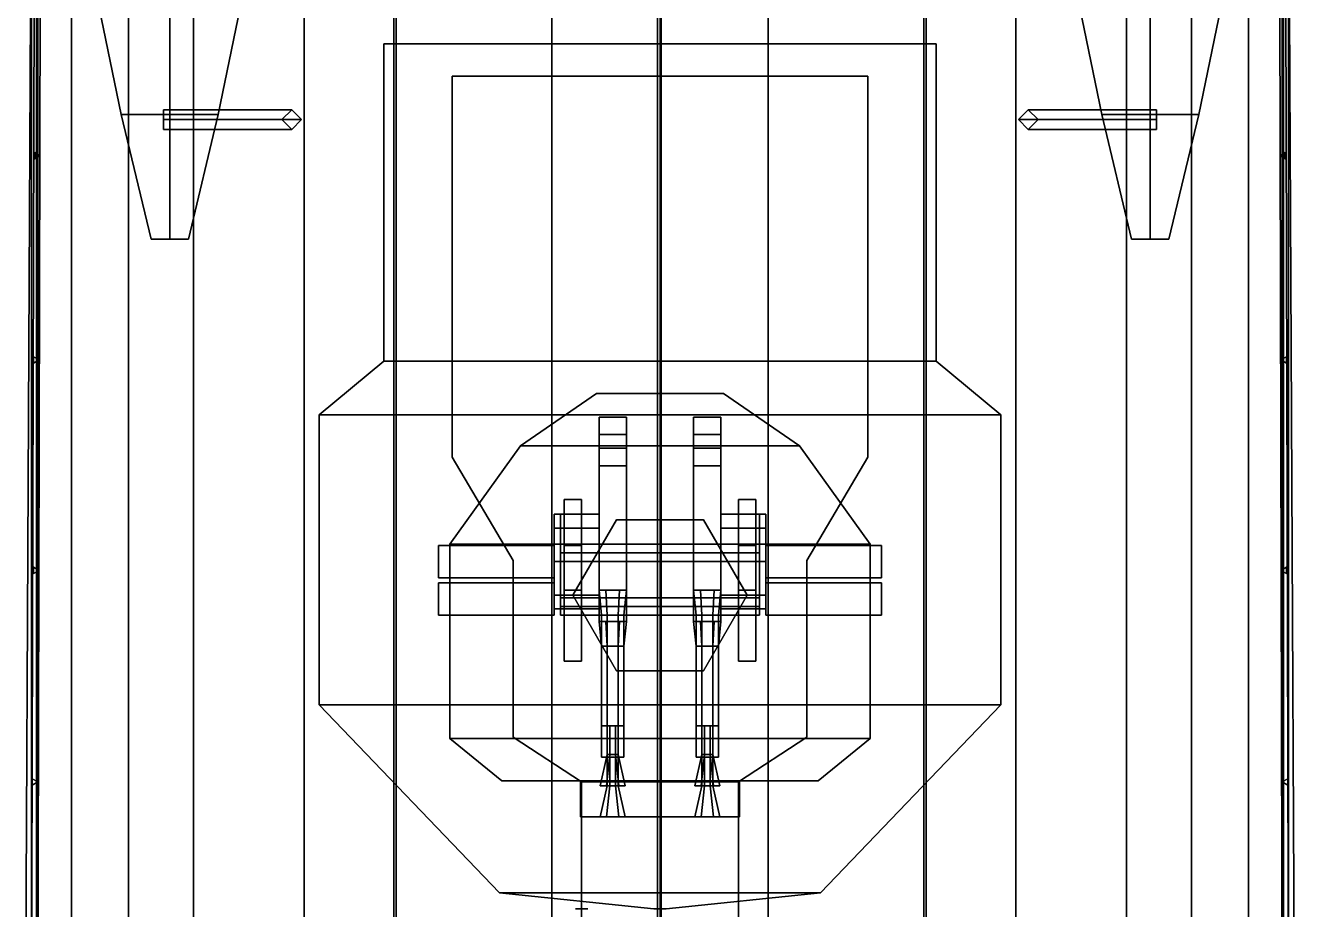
# Model space of a CAD drawing. Header units: millimetres. Extents: x -5 to 5, y -53 to 71.
# Drawn here: x -5.1 to 5.1, y -4.43 to 2.68 of the extents above; entities that cross this region are included whole.
import ezdxf

# ---------------------------------------------------------------- set-up
doc = ezdxf.new("R2010")
doc.units = ezdxf.units.MM
for name, color, linetype in [('boat', 3, 'Continuous'), ('gun', 1, 'Continuous'), ('r2', 6, 'Continuous'), ('railings', 6, 'Continuous'), ('sleeve', 5, 'Continuous'), ('turret', 2, 'Continuous')]:
    doc.layers.add(name, color=color, linetype=linetype)

msp = doc.modelspace()

# ---------------------------------------------------------------- linework, layer by layer
for points in [[(0.01, -12.79, 7.543), (-0.02, -12.79, 7.56), (-0.02, 9.19, 17.43), (0.01, 9.19, 17.41)], [(-0.02, -12.79, 7.56), (0.01, -12.79, 7.577), (0.01, 9.19, 17.45), (-0.02, 9.19, 17.43)], [(0.01, -12.79, 7.577), (0.01, -12.79, 7.543), (0.01, 9.19, 17.41), (0.01, 9.19, 17.45)], [(-0.02, -17.75, 10.64), (0.01, -17.75, 10.657), (0.01, 8.41, 24.03), (-0.02, 8.41, 24.01)], [(0.01, -17.75, 10.623), (-0.02, -17.75, 10.64), (-0.02, 8.41, 24.01), (0.01, 8.41, 23.99)], [(0.01, -17.75, 10.657), (0.01, -17.75, 10.623), (0.01, 8.41, 23.99), (0.01, 8.41, 24.03)], [(-5.05, 4.42, 1.33), (-5.05, 4.42, -0.8), (-5.1, -5.33, -0.59), (-5.05, -5.33, 1.33)], [(-5.05, 4.42, -0.8), (-5.01, 4.42, -1.13), (-5.01, -5.33, -1.25), (-5.1, -5.33, -0.59)], [(-5, 4.42, 2.83), (-5.05, 4.42, 1.33), (-5.05, -5.33, 1.33), (-5, -5.33, 2.83)], [(-5.01, 4.42, -1.13), (-4.73, 4.42, -1.77), (-4.73, -5.33, -1.85), (-5.01, -5.33, -1.25)], [(-2.14, 4.42, 2.95), (-5, 4.42, 2.83), (-5, -5.33, 2.83), (-2.14, -5.33, 2.95)], [(-4.73, 4.42, -1.77), (-4.27, 4.42, -2.2), (-4.27, -5.33, -2.24), (-4.73, -5.33, -1.85)], [(-4.27, 4.42, -2.2), (-3.75, 4.42, -2.44), (-3.75, -5.33, -2.48), (-4.27, -5.33, -2.24)], [(-3.75, 4.42, -2.44), (-2.86, 4.42, -2.7), (-2.86, -5.33, -2.74), (-3.75, -5.33, -2.48)], [(-2.86, 4.42, -2.7), (-2.12, 4.42, -2.82), (-2.12, -5.33, -2.85), (-2.86, -5.33, -2.74)], [(0, 4.42, 2.97), (-2.14, 4.42, 2.95), (-2.14, -5.33, 2.95), (0, -5.33, 2.97)], [(-2.12, 4.42, -2.82), (-0.87, 4.42, -2.9), (-0.87, -5.33, -2.95), (-2.12, -5.33, -2.85)], [(0, -5.33, -2.99), (-0.87, -5.33, -2.95), (-0.87, 4.42, -2.9), (0, 4.42, -2.91)], [(0, 4.42, -2.91), (0.87, 4.42, -2.9), (0.87, -5.33, -2.95), (0, -5.33, -2.99)], [(0, -5.33, 2.97), (2.14, -5.33, 2.95), (2.14, 4.42, 2.95), (0, 4.42, 2.97)], [(2.12, -5.33, -2.85), (0.87, -5.33, -2.95), (0.87, 4.42, -2.9), (2.12, 4.42, -2.82)], [(2.86, -5.33, -2.74), (2.12, -5.33, -2.85), (2.12, 4.42, -2.82), (2.86, 4.42, -2.7)], [(2.14, -5.33, 2.95), (5, -5.33, 2.83), (5, 4.42, 2.83), (2.14, 4.42, 2.95)], [(3.75, -5.33, -2.48), (2.86, -5.33, -2.74), (2.86, 4.42, -2.7), (3.75, 4.42, -2.44)], [(4.27, -5.33, -2.24), (3.75, -5.33, -2.48), (3.75, 4.42, -2.44), (4.27, 4.42, -2.2)], [(4.73, -5.33, -1.85), (4.27, -5.33, -2.24), (4.27, 4.42, -2.2), (4.73, 4.42, -1.77)], [(5.01, -5.33, -1.25), (4.73, -5.33, -1.85), (4.73, 4.42, -1.77), (5.01, 4.42, -1.13)], [(5, -5.33, 2.83), (5.05, -5.33, 1.33), (5.05, 4.42, 1.33), (5, 4.42, 2.83)], [(5.1, -5.33, -0.59), (5.01, -5.33, -1.25), (5.01, 4.42, -1.13), (5.05, 4.42, -0.8)], [(5.05, -5.33, 1.33), (5.1, -5.33, -0.59), (5.05, 4.42, -0.8), (5.05, 4.42, 1.33)], [(-2.22, -0.02, 5.29), (-2.22, 2.53, 5.29), (2.22, 2.53, 5.29), (2.22, -0.02, 5.29)], [(2.22, -0.02, 5.29), (2.22, 2.53, 5.29), (-2.22, 2.53, 5.29), (-2.22, -0.02, 5.29)], [(-2.22, 2.53, 5.29), (-2.22, -0.02, 5.29), (-2.22, -0.02, 6.31), (-2.22, 2.53, 6.31)], [(-2.22, 2.53, 6.31), (-2.22, -0.02, 6.31), (-2.22, -0.02, 5.29), (-2.22, 2.53, 5.29)], [(2.22, 2.53, 5.29), (-2.22, 2.53, 5.29), (-2.22, 2.53, 6.31), (2.22, 2.53, 6.31)], [(2.22, 2.53, 6.31), (-2.22, 2.53, 6.31), (-2.22, 2.53, 5.29), (2.22, 2.53, 5.29)], [(2.22, 2.53, 5.29), (2.22, -0.02, 5.29), (2.22, -0.02, 6.31), (2.22, 2.53, 6.31)], [(2.22, 2.53, 6.31), (2.22, -0.02, 6.31), (2.22, -0.02, 5.29), (2.22, 2.53, 5.29)], [(-1.67, 2.27, 5.29), (-1.67, 2.27, 2.94), (-1.67, -0.79, 2.94), (-1.67, -0.79, 5.29)], [(1.67, 2.27, 5.29), (1.67, 2.27, 2.94), (-1.67, 2.27, 2.94), (-1.67, 2.27, 5.29)], [(1.67, -0.79, 2.94), (1.67, 2.27, 2.94), (1.67, 2.27, 5.29), (1.67, -0.79, 5.29)], [(-3.99, 1.92, 6.24), (-3.99, 1.84, 6.32), (-3.99, 1.92, 6.4), (-3.99, 2, 6.32)], [(-3.99, 2, 6.32), (-3.99, 1.92, 6.4), (-2.88, 1.92, 6.4), (-2.96, 2, 6.32)], [(-3.99, 1.92, 6.24), (-3.99, 2, 6.32), (-2.96, 2, 6.32), (-3.04, 1.92, 6.24)], [(-2.96, 2, 2.83), (-3.04, 1.92, 2.83), (-3.04, 1.92, 6.24), (-2.96, 2, 6.32)], [(-2.88, 1.92, 2.83), (-2.96, 2, 2.83), (-2.96, 2, 6.32), (-2.88, 1.92, 6.4)], [(2.96, 2, 2.83), (2.88, 1.92, 2.83), (2.88, 1.92, 6.4), (2.96, 2, 6.32)], [(3.99, 1.92, 6.4), (3.99, 2, 6.32), (2.96, 2, 6.32), (2.88, 1.92, 6.4)], [(3.04, 1.92, 2.83), (2.96, 2, 2.83), (2.96, 2, 6.32), (3.04, 1.92, 6.24)], [(3.99, 2, 6.32), (3.99, 1.92, 6.24), (3.04, 1.92, 6.24), (2.96, 2, 6.32)], [(3.99, 1.92, 6.24), (3.99, 2, 6.32), (3.99, 1.92, 6.4), (3.99, 1.84, 6.32)], [(-3.99, 1.92, 6.4), (-3.99, 1.84, 6.32), (-2.96, 1.84, 6.32), (-2.88, 1.92, 6.4)], [(-3.99, 1.84, 6.32), (-3.99, 1.92, 6.24), (-3.04, 1.92, 6.24), (-2.96, 1.84, 6.32)], [(-3.04, 1.92, 2.83), (-2.96, 1.84, 2.83), (-2.96, 1.84, 6.32), (-3.04, 1.92, 6.24)], [(-2.96, 1.84, 2.83), (-2.88, 1.92, 2.83), (-2.88, 1.92, 6.4), (-2.96, 1.84, 6.32)], [(2.88, 1.92, 2.83), (2.96, 1.84, 2.83), (2.96, 1.84, 6.32), (2.88, 1.92, 6.4)], [(3.99, 1.84, 6.32), (3.99, 1.92, 6.4), (2.88, 1.92, 6.4), (2.96, 1.84, 6.32)], [(2.96, 1.84, 2.83), (3.04, 1.92, 2.83), (3.04, 1.92, 6.24), (2.96, 1.84, 6.32)], [(3.99, 1.92, 6.24), (3.99, 1.84, 6.32), (2.96, 1.84, 6.32), (3.04, 1.92, 6.24)], [(-2.74, -0.45, 5.29), (-2.22, -0.02, 5.29), (2.22, -0.02, 5.29), (2.74, -0.45, 5.29)], [(2.74, -0.45, 5.29), (2.22, -0.02, 5.29), (-2.22, -0.02, 5.29), (-2.74, -0.45, 5.29)], [(-2.22, -0.02, 6.31), (-2.74, -0.45, 6.31), (-2.74, -0.45, 5.29), (-2.22, -0.02, 5.29)], [(-2.22, -0.02, 5.29), (-2.74, -0.45, 5.29), (-2.74, -0.45, 6.31), (-2.22, -0.02, 6.31)], [(2.22, -0.02, 5.29), (2.74, -0.45, 5.29), (2.74, -0.45, 6.31), (2.22, -0.02, 6.31)], [(2.22, -0.02, 6.31), (2.74, -0.45, 6.31), (2.74, -0.45, 5.29), (2.22, -0.02, 5.29)], [(2.74, -2.78, 5.29), (2.74, -0.45, 5.29), (-2.74, -0.45, 5.29), (-2.74, -2.78, 5.29)], [(-2.74, -2.78, 5.29), (-2.74, -0.45, 5.29), (2.74, -0.45, 5.29), (2.74, -2.78, 5.29)], [(-2.74, -2.78, 6.31), (-2.74, -0.45, 6.31), (-2.74, -0.45, 5.29), (-2.74, -2.78, 5.29)], [(-2.74, -2.78, 5.29), (-2.74, -0.45, 5.29), (-2.74, -0.45, 6.31), (-2.74, -2.78, 6.31)], [(2.74, -2.78, 6.31), (2.74, -0.45, 6.31), (2.74, -0.45, 5.29), (2.74, -2.78, 5.29)], [(2.74, -2.78, 5.29), (2.74, -0.45, 5.29), (2.74, -0.45, 6.31), (2.74, -2.78, 6.31)], [(-1.67, -0.79, 5.29), (-1.67, -0.79, 2.94), (-1.18, -1.62, 2.94), (-1.18, -1.62, 5.29)], [(1.18, -1.62, 2.94), (1.67, -0.79, 2.94), (1.67, -0.79, 5.29), (1.18, -1.62, 5.29)], [(-1.18, -1.62, 5.29), (-1.18, -1.62, 2.94), (-1.18, -3.04, 2.94), (-1.18, -3.04, 5.29)], [(1.18, -3.04, 2.94), (1.18, -1.62, 2.94), (1.18, -1.62, 5.29), (1.18, -3.04, 5.29)], [(1.29, -4.29, 5.29), (2.74, -2.78, 5.29), (-2.74, -2.78, 5.29), (-1.29, -4.29, 5.29)], [(-1.29, -4.29, 5.29), (-2.74, -2.78, 5.29), (2.74, -2.78, 5.29), (1.29, -4.29, 5.29)], [(-1.29, -4.29, 5.29), (-2.74, -2.78, 5.29), (-2.74, -2.78, 6.31), (-1.29, -4.29, 6.31)], [(-1.29, -4.29, 6.31), (-2.74, -2.78, 6.31), (-2.74, -2.78, 5.29), (-1.29, -4.29, 5.29)], [(1.29, -4.29, 6.31), (2.74, -2.78, 6.31), (2.74, -2.78, 5.29), (1.29, -4.29, 5.29)], [(1.29, -4.29, 5.29), (2.74, -2.78, 5.29), (2.74, -2.78, 6.31), (1.29, -4.29, 6.31)], [(-1.18, -3.04, 5.29), (-1.18, -3.04, 2.94), (-0.63, -3.4, 2.94), (-0.63, -3.4, 5.29)], [(0.63, -3.4, 2.94), (1.18, -3.04, 2.94), (1.18, -3.04, 5.29), (0.63, -3.4, 5.29)], [(-0.63, -3.4, 5.29), (-0.63, -3.4, 2.94), (0.63, -3.4, 2.94), (0.63, -3.4, 5.29)], [(-0.63, -4.26, 5.29), (-0.63, -3.4, 5.29), (-0.63, -3.4, 2.97), (-0.63, -4.26, 2.97)], [(-0.63, -4.26, 2.97), (-0.63, -3.4, 2.97), (-0.63, -3.4, 5.29), (-0.63, -4.26, 5.29)], [(0.63, -4.26, 2.97), (0.63, -3.4, 2.97), (0.63, -3.4, 5.29), (0.63, -4.26, 5.29)], [(0.63, -4.26, 5.29), (0.63, -3.4, 5.29), (0.63, -3.4, 2.97), (0.63, -4.26, 2.97)], [(-0.63, -5.12, 5.29), (-0.63, -4.26, 5.29), (-0.63, -4.26, 4.55), (-0.63, -4.52, 4.97)], [(-0.63, -4.52, 4.97), (-0.63, -4.26, 4.55), (-0.63, -4.26, 5.29), (-0.63, -5.12, 5.29)], [(0.63, -5.12, 5.29), (0.63, -4.26, 5.29), (0.63, -4.26, 4.55), (0.63, -4.52, 4.97)], [(0.63, -4.52, 4.97), (0.63, -4.26, 4.55), (0.63, -4.26, 5.29), (0.63, -5.12, 5.29)], [(-0.05, -4.42, 5.29), (-1.29, -4.29, 5.29), (1.29, -4.29, 5.29), (0.05, -4.42, 5.29)], [(0.05, -4.42, 5.29), (1.29, -4.29, 5.29), (-1.29, -4.29, 5.29), (-0.05, -4.42, 5.29)], [(-0.05, -4.42, 6.31), (-1.29, -4.29, 6.31), (-1.29, -4.29, 5.29), (-0.05, -4.42, 5.29)], [(-0.05, -4.42, 5.29), (-1.29, -4.29, 5.29), (-1.29, -4.29, 6.31), (-0.05, -4.42, 6.31)], [(0.05, -4.42, 5.29), (1.29, -4.29, 5.29), (1.29, -4.29, 6.31), (0.05, -4.42, 6.31)], [(0.05, -4.42, 6.31), (1.29, -4.29, 6.31), (1.29, -4.29, 5.29), (0.05, -4.42, 5.29)], [(-0.58, -4.42, 5.29), (-0.68, -4.42, 5.29), (-0.68, -4.42, 6.31), (-0.58, -4.42, 6.31)], [(-0.58, -4.42, 6.31), (-0.68, -4.42, 6.31), (-0.68, -4.42, 5.29), (-0.58, -4.42, 5.29)], [(-0.63, -5.64, 5.29), (-0.63, -4.42, 5.29), (-0.63, -4.42, 5.46), (-0.63, -5.64, 5.46)], [(-0.63, -5.64, 5.46), (-0.63, -4.42, 5.46), (-0.63, -4.42, 5.29), (-0.63, -5.64, 5.29)], [(0.05, -4.42, 5.29), (-0.05, -4.42, 5.29), (-0.05, -4.42, 6.31), (0.05, -4.42, 6.31)], [(0.05, -4.42, 6.31), (-0.05, -4.42, 6.31), (-0.05, -4.42, 5.29), (0.05, -4.42, 5.29)], [(0.63, -5.64, 5.46), (0.63, -4.42, 5.46), (0.63, -4.42, 5.29), (0.63, -5.64, 5.29)], [(0.63, -5.64, 5.29), (0.63, -4.42, 5.29), (0.63, -4.42, 5.46), (0.63, -5.64, 5.46)]]:
    msp.add_3dface(points)
at = {"layer": 'boat'}
for points in [[(-3.94, 1.96, 4.59), (-3.94, 3.08, 4.31), (-4.56, 3.08, 5.21), (-4.33, 1.96, 5.28)], [(-4.33, 1.96, 5.28), (-4.56, 3.08, 5.21), (-3.94, 3.08, 4.31), (-3.94, 1.96, 4.59)], [(-3.55, 1.96, 5.28), (-3.32, 3.08, 5.21), (-3.94, 3.08, 4.31), (-3.94, 1.96, 4.59)], [(-3.94, 1.96, 4.59), (-3.94, 3.08, 4.31), (-3.32, 3.08, 5.21), (-3.55, 1.96, 5.28)], [(3.55, 1.96, 5.28), (3.32, 3.08, 5.21), (3.94, 3.08, 4.31), (3.94, 1.96, 4.59)], [(3.94, 1.96, 4.59), (3.94, 3.08, 4.31), (3.32, 3.08, 5.21), (3.55, 1.96, 5.28)], [(3.94, 1.96, 4.59), (3.94, 3.08, 4.31), (4.56, 3.08, 5.21), (4.33, 1.96, 5.28)], [(4.33, 1.96, 5.28), (4.56, 3.08, 5.21), (3.94, 3.08, 4.31), (3.94, 1.96, 4.59)], [(-3.94, 0.96, 4.94), (-3.94, 1.96, 4.59), (-4.33, 1.96, 5.28), (-4.09, 0.96, 5.3)], [(-4.09, 0.96, 5.3), (-4.33, 1.96, 5.28), (-3.94, 1.96, 4.59), (-3.94, 0.96, 4.94)], [(-3.79, 0.96, 5.3), (-3.55, 1.96, 5.28), (-3.94, 1.96, 4.59), (-3.94, 0.96, 4.94)], [(-3.94, 0.96, 4.94), (-3.94, 1.96, 4.59), (-3.55, 1.96, 5.28), (-3.79, 0.96, 5.3)], [(3.79, 0.96, 5.3), (3.55, 1.96, 5.28), (3.94, 1.96, 4.59), (3.94, 0.96, 4.94)], [(3.94, 0.96, 4.94), (3.94, 1.96, 4.59), (3.55, 1.96, 5.28), (3.79, 0.96, 5.3)], [(3.94, 0.96, 4.94), (3.94, 1.96, 4.59), (4.33, 1.96, 5.28), (4.09, 0.96, 5.3)], [(4.09, 0.96, 5.3), (4.33, 1.96, 5.28), (3.94, 1.96, 4.59), (3.94, 0.96, 4.94)], [(-3.79, 0.96, 5.3), (-4.09, 0.96, 5.3), (-3.94, 0.96, 4.94)], [(-3.94, 0.96, 4.94), (-3.94, 0.96, 4.94), (-4.09, 0.96, 5.3), (-3.79, 0.96, 5.3)], [(3.94, 0.96, 4.94), (3.94, 0.96, 4.94), (3.79, 0.96, 5.3), (4.09, 0.96, 5.3)], [(4.09, 0.96, 5.3), (3.79, 0.96, 5.3), (3.94, 0.96, 4.94)]]:
    msp.add_3dface(points, dxfattribs=at)
at = {"layer": 'gun'}
for points in [[(-0.403, -3.18, 7.021), (-0.425, -3.18, 7.06), (-0.425, -2.95, 7.06), (-0.403, -2.95, 7.021)], [(-0.425, -3.18, 7.06), (-0.403, -3.18, 7.099), (-0.403, -2.95, 7.099), (-0.425, -2.95, 7.06)], [(-0.358, -3.18, 7.021), (-0.403, -3.18, 7.021), (-0.403, -2.95, 7.021), (-0.358, -2.95, 7.021)], [(-0.403, -3.18, 7.099), (-0.358, -3.18, 7.099), (-0.358, -2.95, 7.099), (-0.403, -2.95, 7.099)], [(-0.335, -3.18, 7.06), (-0.358, -3.18, 7.021), (-0.358, -2.95, 7.021), (-0.335, -2.95, 7.06)], [(-0.358, -3.18, 7.099), (-0.335, -3.18, 7.06), (-0.335, -2.95, 7.06), (-0.358, -2.95, 7.099)], [(0.357, -3.18, 7.021), (0.335, -3.18, 7.06), (0.335, -2.95, 7.06), (0.357, -2.95, 7.021)], [(0.335, -3.18, 7.06), (0.357, -3.18, 7.099), (0.357, -2.95, 7.099), (0.335, -2.95, 7.06)], [(0.402, -3.18, 7.021), (0.357, -3.18, 7.021), (0.357, -2.95, 7.021), (0.402, -2.95, 7.021)], [(0.357, -3.18, 7.099), (0.402, -3.18, 7.099), (0.402, -2.95, 7.099), (0.357, -2.95, 7.099)], [(0.425, -3.18, 7.06), (0.402, -3.18, 7.021), (0.402, -2.95, 7.021), (0.425, -2.95, 7.06)], [(0.402, -3.18, 7.099), (0.425, -3.18, 7.06), (0.425, -2.95, 7.06), (0.402, -2.95, 7.099)], [(-0.403, -3.18, 7.099), (-0.425, -3.18, 7.06), (-0.48, -3.43, 7.06), (-0.43, -3.43, 7.147)], [(-0.425, -3.18, 7.06), (-0.403, -3.18, 7.021), (-0.43, -3.43, 6.973), (-0.48, -3.43, 7.06)], [(-0.358, -3.18, 7.099), (-0.403, -3.18, 7.099), (-0.43, -3.43, 7.147), (-0.33, -3.43, 7.147)], [(-0.403, -3.18, 7.021), (-0.358, -3.18, 7.021), (-0.33, -3.43, 6.973), (-0.43, -3.43, 6.973)], [(-0.403, -3.43, 6.611), (-0.425, -3.43, 6.65), (-0.425, -3.2, 6.65), (-0.403, -3.2, 6.611)], [(-0.425, -3.43, 6.65), (-0.403, -3.43, 6.689), (-0.403, -3.2, 6.689), (-0.425, -3.2, 6.65)], [(-0.358, -3.43, 6.611), (-0.403, -3.43, 6.611), (-0.403, -3.2, 6.611), (-0.358, -3.2, 6.611)], [(-0.403, -3.43, 6.689), (-0.358, -3.43, 6.689), (-0.358, -3.2, 6.689), (-0.403, -3.2, 6.689)], [(-0.335, -3.18, 7.06), (-0.358, -3.18, 7.099), (-0.33, -3.43, 7.147), (-0.28, -3.43, 7.06)], [(-0.358, -3.18, 7.021), (-0.335, -3.18, 7.06), (-0.28, -3.43, 7.06), (-0.33, -3.43, 6.973)], [(-0.335, -3.43, 6.65), (-0.358, -3.43, 6.611), (-0.358, -3.2, 6.611), (-0.335, -3.2, 6.65)], [(-0.358, -3.43, 6.689), (-0.335, -3.43, 6.65), (-0.335, -3.2, 6.65), (-0.358, -3.2, 6.689)], [(0.357, -3.18, 7.099), (0.335, -3.18, 7.06), (0.28, -3.43, 7.06), (0.33, -3.43, 7.147)], [(0.335, -3.18, 7.06), (0.357, -3.18, 7.021), (0.33, -3.43, 6.973), (0.28, -3.43, 7.06)], [(0.402, -3.18, 7.099), (0.357, -3.18, 7.099), (0.33, -3.43, 7.147), (0.43, -3.43, 7.147)], [(0.357, -3.18, 7.021), (0.402, -3.18, 7.021), (0.43, -3.43, 6.973), (0.33, -3.43, 6.973)], [(0.335, -3.43, 6.65), (0.357, -3.43, 6.689), (0.357, -3.2, 6.689), (0.335, -3.2, 6.65)], [(0.357, -3.43, 6.611), (0.335, -3.43, 6.65), (0.335, -3.2, 6.65), (0.357, -3.2, 6.611)], [(0.357, -3.43, 6.689), (0.402, -3.43, 6.689), (0.402, -3.2, 6.689), (0.357, -3.2, 6.689)], [(0.402, -3.43, 6.611), (0.357, -3.43, 6.611), (0.357, -3.2, 6.611), (0.402, -3.2, 6.611)], [(0.425, -3.18, 7.06), (0.402, -3.18, 7.099), (0.43, -3.43, 7.147), (0.48, -3.43, 7.06)], [(0.402, -3.18, 7.021), (0.425, -3.18, 7.06), (0.48, -3.43, 7.06), (0.43, -3.43, 6.973)], [(0.402, -3.43, 6.689), (0.425, -3.43, 6.65), (0.425, -3.2, 6.65), (0.402, -3.2, 6.689)], [(0.425, -3.43, 6.65), (0.402, -3.43, 6.611), (0.402, -3.2, 6.611), (0.425, -3.2, 6.65)], [(-0.403, -3.43, 6.689), (-0.425, -3.43, 6.65), (-0.48, -3.68, 6.65), (-0.43, -3.68, 6.737)], [(-0.425, -3.43, 6.65), (-0.403, -3.43, 6.611), (-0.43, -3.68, 6.563), (-0.48, -3.68, 6.65)], [(-0.28, -3.43, 7.06), (-0.48, -3.43, 7.06), (-0.43, -3.43, 6.973), (-0.33, -3.43, 6.973)], [(-0.33, -3.43, 7.147), (-0.43, -3.43, 7.147), (-0.48, -3.43, 7.06), (-0.28, -3.43, 7.06)], [(-0.358, -3.43, 6.689), (-0.403, -3.43, 6.689), (-0.43, -3.68, 6.737), (-0.33, -3.68, 6.737)], [(-0.403, -3.43, 6.611), (-0.358, -3.43, 6.611), (-0.33, -3.68, 6.563), (-0.43, -3.68, 6.563)], [(-0.335, -3.43, 6.65), (-0.358, -3.43, 6.689), (-0.33, -3.68, 6.737), (-0.28, -3.68, 6.65)], [(-0.358, -3.43, 6.611), (-0.335, -3.43, 6.65), (-0.28, -3.68, 6.65), (-0.33, -3.68, 6.563)], [(0.335, -3.43, 6.65), (0.357, -3.43, 6.611), (0.33, -3.68, 6.563), (0.28, -3.68, 6.65)], [(0.357, -3.43, 6.689), (0.335, -3.43, 6.65), (0.28, -3.68, 6.65), (0.33, -3.68, 6.737)], [(0.48, -3.43, 7.06), (0.28, -3.43, 7.06), (0.33, -3.43, 6.973), (0.43, -3.43, 6.973)], [(0.43, -3.43, 7.147), (0.33, -3.43, 7.147), (0.28, -3.43, 7.06), (0.48, -3.43, 7.06)], [(0.357, -3.43, 6.611), (0.402, -3.43, 6.611), (0.43, -3.68, 6.563), (0.33, -3.68, 6.563)], [(0.402, -3.43, 6.689), (0.357, -3.43, 6.689), (0.33, -3.68, 6.737), (0.43, -3.68, 6.737)], [(0.402, -3.43, 6.611), (0.425, -3.43, 6.65), (0.48, -3.68, 6.65), (0.43, -3.68, 6.563)], [(0.425, -3.43, 6.65), (0.402, -3.43, 6.689), (0.43, -3.68, 6.737), (0.48, -3.68, 6.65)], [(-0.28, -3.68, 6.65), (-0.48, -3.68, 6.65), (-0.43, -3.68, 6.563), (-0.33, -3.68, 6.563)], [(-0.33, -3.68, 6.737), (-0.43, -3.68, 6.737), (-0.48, -3.68, 6.65), (-0.28, -3.68, 6.65)], [(0.43, -3.68, 6.737), (0.33, -3.68, 6.737), (0.28, -3.68, 6.65), (0.48, -3.68, 6.65)], [(0.48, -3.68, 6.65), (0.28, -3.68, 6.65), (0.33, -3.68, 6.563), (0.43, -3.68, 6.563)]]:
    msp.add_3dface(points, dxfattribs=at)
at = {"layer": 'r2'}
for points in [[(-5.05, -5.25, 3.75), (-5.03, 2.85, 3.75), (-4.98, 2.85, 3.75), (-5, -5.25, 3.75)], [(-5, -5.25, 3.75), (-4.98, 2.85, 3.75), (-5.03, 2.85, 3.75), (-5.05, -5.25, 3.75)], [(-5.025, 1.656, 2.83), (-4.98, 1.63, 2.83), (-4.98, 1.63, 3.75), (-5.025, 1.656, 3.75)], [(-5.025, 1.604, 2.83), (-5.025, 1.656, 2.83), (-5.025, 1.656, 3.75), (-5.025, 1.604, 3.75)], [(-4.98, 1.63, 2.83), (-5.025, 1.604, 2.83), (-5.025, 1.604, 3.75), (-4.98, 1.63, 3.75)], [(-5.035, 0.016, 2.83), (-4.99, -0.01, 2.83), (-4.99, -0.01, 3.75), (-5.035, 0.016, 3.75)], [(-5.035, -0.036, 2.83), (-5.035, 0.016, 2.83), (-5.035, 0.016, 3.75), (-5.035, -0.036, 3.75)], [(-4.99, -0.01, 2.83), (-5.035, -0.036, 2.83), (-5.035, -0.036, 3.75), (-4.99, -0.01, 3.75)], [(-5.035, -1.726, 2.83), (-5.035, -1.674, 2.83), (-5.035, -1.674, 3.75), (-5.035, -1.726, 3.75)], [(-5.035, -1.674, 2.83), (-4.99, -1.7, 2.83), (-4.99, -1.7, 3.75), (-5.035, -1.674, 3.75)], [(-4.99, -1.7, 2.83), (-5.035, -1.726, 2.83), (-5.035, -1.726, 3.75), (-4.99, -1.7, 3.75)], [(-5.045, -3.426, 2.83), (-5.045, -3.374, 2.83), (-5.045, -3.374, 3.75), (-5.045, -3.426, 3.75)], [(-5.045, -3.374, 2.83), (-5, -3.4, 2.83), (-5, -3.4, 3.75), (-5.045, -3.374, 3.75)], [(-5, -3.4, 2.83), (-5.045, -3.426, 2.83), (-5.045, -3.426, 3.75), (-5, -3.4, 3.75)]]:
    msp.add_3dface(points, dxfattribs=at)
at = {"layer": 'railings'}
for points in [[(5, -5.25, 3.75), (4.98, 2.85, 3.75), (5.03, 2.85, 3.75), (5.05, -5.25, 3.75)], [(5.05, -5.25, 3.75), (5.03, 2.85, 3.75), (4.98, 2.85, 3.75), (5, -5.25, 3.75)], [(5.025, 1.656, 2.83), (4.98, 1.63, 2.83), (4.98, 1.63, 3.75), (5.025, 1.656, 3.75)], [(5.025, 1.604, 2.83), (5.025, 1.656, 2.83), (5.025, 1.656, 3.75), (5.025, 1.604, 3.75)], [(4.98, 1.63, 2.83), (5.025, 1.604, 2.83), (5.025, 1.604, 3.75), (4.98, 1.63, 3.75)], [(5.035, 0.016, 2.83), (4.99, -0.01, 2.83), (4.99, -0.01, 3.75), (5.035, 0.016, 3.75)], [(5.035, -0.036, 2.83), (5.035, 0.016, 2.83), (5.035, 0.016, 3.75), (5.035, -0.036, 3.75)], [(4.99, -0.01, 2.83), (5.035, -0.036, 2.83), (5.035, -0.036, 3.75), (4.99, -0.01, 3.75)], [(5.035, -1.674, 2.83), (4.99, -1.7, 2.83), (4.99, -1.7, 3.75), (5.035, -1.674, 3.75)], [(4.99, -1.7, 2.83), (5.035, -1.726, 2.83), (5.035, -1.726, 3.75), (4.99, -1.7, 3.75)], [(5.035, -1.726, 2.83), (5.035, -1.674, 2.83), (5.035, -1.674, 3.75), (5.035, -1.726, 3.75)], [(5.045, -3.374, 2.83), (5, -3.4, 2.83), (5, -3.4, 3.75), (5.045, -3.374, 3.75)], [(5, -3.4, 2.83), (5.045, -3.426, 2.83), (5.045, -3.426, 3.75), (5, -3.4, 3.75)], [(5.045, -3.426, 2.83), (5.045, -3.374, 2.83), (5.045, -3.374, 3.75), (5.045, -3.426, 3.75)]]:
    msp.add_3dface(points, dxfattribs=at)
at = {"layer": 'sleeve'}
for points in [[(-0.27, -0.47, 7.17), (-0.27, -0.47, 6.92), (-0.49, -0.47, 6.92), (-0.49, -0.47, 7.17)], [(-0.49, -0.47, 6.92), (-0.49, -0.61, 6.9), (-0.49, -0.61, 7.27), (-0.49, -0.47, 7.17)], [(-0.49, -0.47, 7.17), (-0.49, -0.61, 7.27), (-0.27, -0.61, 7.27), (-0.27, -0.47, 7.17)], [(-0.27, -0.47, 6.92), (-0.27, -0.61, 6.9), (-0.49, -0.61, 6.9), (-0.49, -0.47, 6.92)], [(-0.27, -0.61, 7.27), (-0.27, -0.61, 6.9), (-0.27, -0.47, 6.92), (-0.27, -0.47, 7.17)], [(0.27, -0.47, 7.17), (0.27, -0.61, 7.27), (0.49, -0.61, 7.27), (0.49, -0.47, 7.17)], [(0.49, -0.47, 6.92), (0.49, -0.61, 6.9), (0.27, -0.61, 6.9), (0.27, -0.47, 6.92)], [(0.27, -0.47, 6.92), (0.27, -0.61, 6.9), (0.27, -0.61, 7.27), (0.27, -0.47, 7.17)], [(0.49, -0.47, 7.17), (0.49, -0.47, 6.92), (0.27, -0.47, 6.92), (0.27, -0.47, 7.17)], [(0.49, -0.61, 7.27), (0.49, -0.61, 6.9), (0.49, -0.47, 6.92), (0.49, -0.47, 7.17)], [(-0.27, -0.61, 6.9), (-0.27, -1.86, 6.9), (-0.49, -1.86, 6.9), (-0.49, -0.61, 6.9)], [(-0.49, -0.61, 7.3), (-0.49, -1.86, 7.3), (-0.27, -1.86, 7.3), (-0.27, -0.61, 7.3)], [(-0.49, -0.61, 6.9), (-0.49, -1.86, 6.9), (-0.49, -1.86, 7.3), (-0.49, -0.61, 7.3)], [(-0.27, -0.61, 7.3), (-0.27, -0.61, 7.27), (-0.49, -0.61, 7.27), (-0.49, -0.61, 7.3)], [(-0.27, -1.86, 7.3), (-0.27, -1.86, 6.9), (-0.27, -0.61, 6.9), (-0.27, -0.61, 7.3)], [(0.49, -0.61, 6.9), (0.49, -1.86, 6.9), (0.27, -1.86, 6.9), (0.27, -0.61, 6.9)], [(0.27, -0.61, 6.9), (0.27, -1.86, 6.9), (0.27, -1.86, 7.3), (0.27, -0.61, 7.3)], [(0.27, -0.61, 7.3), (0.27, -1.86, 7.3), (0.49, -1.86, 7.3), (0.49, -0.61, 7.3)], [(0.49, -0.61, 7.3), (0.49, -0.61, 7.27), (0.27, -0.61, 7.27), (0.27, -0.61, 7.3)], [(0.49, -1.86, 7.3), (0.49, -1.86, 6.9), (0.49, -0.61, 6.9), (0.49, -0.61, 7.3)], [(-0.49, -0.72, 6.51), (-0.49, -0.86, 6.49), (-0.49, -0.86, 6.86), (-0.49, -0.72, 6.76)], [(-0.49, -0.72, 6.76), (-0.49, -0.86, 6.86), (-0.27, -0.86, 6.86), (-0.27, -0.72, 6.76)], [(-0.27, -0.72, 6.76), (-0.27, -0.72, 6.51), (-0.49, -0.72, 6.51), (-0.49, -0.72, 6.76)], [(-0.27, -0.72, 6.51), (-0.27, -0.86, 6.49), (-0.49, -0.86, 6.49), (-0.49, -0.72, 6.51)], [(-0.27, -0.86, 6.86), (-0.27, -0.86, 6.49), (-0.27, -0.72, 6.51), (-0.27, -0.72, 6.76)], [(0.27, -0.72, 6.76), (0.27, -0.86, 6.86), (0.49, -0.86, 6.86), (0.49, -0.72, 6.76)], [(0.27, -0.72, 6.51), (0.27, -0.86, 6.49), (0.27, -0.86, 6.86), (0.27, -0.72, 6.76)], [(0.49, -0.72, 6.76), (0.49, -0.72, 6.51), (0.27, -0.72, 6.51), (0.27, -0.72, 6.76)], [(0.49, -0.72, 6.51), (0.49, -0.86, 6.49), (0.27, -0.86, 6.49), (0.27, -0.72, 6.51)], [(0.49, -0.86, 6.86), (0.49, -0.86, 6.49), (0.49, -0.72, 6.51), (0.49, -0.72, 6.76)], [(-0.49, -0.86, 6.49), (-0.49, -2.11, 6.49), (-0.49, -2.11, 6.89), (-0.49, -0.86, 6.89)], [(-0.27, -0.86, 6.49), (-0.27, -2.11, 6.49), (-0.49, -2.11, 6.49), (-0.49, -0.86, 6.49)], [(-0.27, -0.86, 6.89), (-0.27, -0.86, 6.86), (-0.49, -0.86, 6.86), (-0.49, -0.86, 6.89)], [(-0.49, -0.86, 6.89), (-0.49, -2.11, 6.89), (-0.27, -2.11, 6.89), (-0.27, -0.86, 6.89)], [(-0.27, -2.11, 6.89), (-0.27, -2.11, 6.49), (-0.27, -0.86, 6.49), (-0.27, -0.86, 6.89)], [(0.27, -0.86, 6.49), (0.27, -2.11, 6.49), (0.27, -2.11, 6.89), (0.27, -0.86, 6.89)], [(0.49, -0.86, 6.49), (0.49, -2.11, 6.49), (0.27, -2.11, 6.49), (0.27, -0.86, 6.49)], [(0.27, -0.86, 6.89), (0.27, -2.11, 6.89), (0.49, -2.11, 6.89), (0.49, -0.86, 6.89)], [(0.49, -0.86, 6.89), (0.49, -0.86, 6.86), (0.27, -0.86, 6.86), (0.27, -0.86, 6.89)], [(0.49, -2.11, 6.89), (0.49, -2.11, 6.49), (0.49, -0.86, 6.49), (0.49, -0.86, 6.89)], [(-0.49, -1.25, 6.94), (-0.49, -1.361, 6.671), (-0.85, -1.361, 6.671), (-0.85, -1.25, 6.94)], [(-0.85, -1.361, 6.671), (-0.85, -1.63, 6.56), (-0.85, -1.899, 6.671), (-0.85, -1.25, 6.94)], [(-0.85, -1.25, 6.94), (-0.85, -1.899, 6.671), (-0.85, -2.01, 6.94), (-0.85, -1.361, 7.209)], [(-0.49, -1.361, 7.209), (-0.49, -1.25, 6.94), (-0.85, -1.25, 6.94), (-0.85, -1.361, 7.209)], [(-0.8, -1.25, 6.94), (-0.8, -1.51, 7.62), (-0.8, -1.51, 7.48), (-0.8, -1.37, 7.21)], [(-0.8, -1.37, 7.21), (-0.8, -1.51, 7.48), (-0.8, -1.51, 7.62), (-0.8, -1.25, 6.94)], [(-0.49, -2.01, 6.94), (-0.49, -1.361, 6.671), (-0.49, -1.25, 6.94), (-0.49, -1.899, 7.209)], [(-0.49, -1.899, 7.209), (-0.49, -1.25, 6.94), (-0.49, -1.361, 7.209), (-0.49, -1.63, 7.32)], [(0.49, -1.361, 6.671), (0.49, -1.63, 6.56), (0.49, -1.899, 6.671), (0.49, -1.25, 6.94)], [(0.49, -1.25, 6.94), (0.49, -1.899, 6.671), (0.49, -2.01, 6.94), (0.49, -1.361, 7.209)], [(0.49, -1.361, 6.671), (0.49, -1.25, 6.94), (0.85, -1.25, 6.94), (0.85, -1.361, 6.671)], [(0.49, -1.25, 6.94), (0.49, -1.361, 7.209), (0.85, -1.361, 7.209), (0.85, -1.25, 6.94)], [(0.8, -1.37, 7.21), (0.8, -1.51, 7.48), (0.8, -1.51, 7.62), (0.8, -1.25, 6.94)], [(0.8, -1.25, 6.94), (0.8, -1.51, 7.62), (0.8, -1.51, 7.48), (0.8, -1.37, 7.21)], [(0.85, -2.01, 6.94), (0.85, -1.361, 6.671), (0.85, -1.25, 6.94), (0.85, -1.899, 7.209)], [(0.85, -1.899, 7.209), (0.85, -1.25, 6.94), (0.85, -1.361, 7.209), (0.85, -1.63, 7.32)], [(-0.49, -1.361, 6.671), (-0.49, -1.63, 6.56), (-0.85, -1.63, 6.56), (-0.85, -1.361, 6.671)], [(-0.49, -1.63, 7.32), (-0.49, -1.361, 7.209), (-0.85, -1.361, 7.209), (-0.85, -1.63, 7.32)], [(-0.85, -1.361, 7.209), (-0.85, -2.01, 6.94), (-0.85, -1.899, 7.209), (-0.85, -1.63, 7.32)], [(-0.49, -1.899, 6.671), (-0.49, -1.63, 6.56), (-0.49, -1.361, 6.671), (-0.49, -2.01, 6.94)], [(0.49, -1.63, 6.56), (0.49, -1.361, 6.671), (0.85, -1.361, 6.671), (0.85, -1.63, 6.56)], [(0.49, -1.361, 7.209), (0.49, -2.01, 6.94), (0.49, -1.899, 7.209), (0.49, -1.63, 7.32)], [(0.49, -1.361, 7.209), (0.49, -1.63, 7.32), (0.85, -1.63, 7.32), (0.85, -1.361, 7.209)], [(0.85, -1.899, 6.671), (0.85, -1.63, 6.56), (0.85, -1.361, 6.671), (0.85, -2.01, 6.94)], [(-1.78, -1.5, 7.07), (-1.78, -1.76, 7.07), (-1.78, -1.76, 7.38), (-1.78, -1.5, 7.38)], [(-0.85, -1.5, 7.38), (-0.85, -1.5, 7.07), (-1.78, -1.5, 7.07), (-1.78, -1.5, 7.38)], [(-0.85, -1.5, 7.07), (-0.85, -1.76, 7.07), (-1.78, -1.76, 7.07), (-1.78, -1.5, 7.07)], [(-1.78, -1.5, 7.38), (-1.78, -1.76, 7.38), (-0.85, -1.76, 7.38), (-0.85, -1.5, 7.38)], [(-0.85, -1.76, 7.38), (-0.85, -1.76, 7.07), (-0.85, -1.5, 7.07), (-0.85, -1.5, 7.38)], [(-0.8, -1.49, 7.55), (-0.8, -1.56, 7.62), (0.8, -1.56, 7.62), (0.8, -1.49, 7.55)], [(-0.8, -1.56, 7.48), (-0.8, -1.49, 7.55), (0.8, -1.49, 7.55), (0.8, -1.56, 7.48)], [(-0.8, -1.51, 7.48), (-0.8, -1.956, 7.48), (-0.8, -1.99, 7.62), (-0.8, -1.51, 7.62)], [(-0.8, -1.51, 7.62), (-0.8, -1.99, 7.62), (-0.8, -1.956, 7.48), (-0.8, -1.51, 7.48)], [(0.8, -1.51, 7.62), (0.8, -1.99, 7.62), (0.8, -1.956, 7.48), (0.8, -1.51, 7.48)], [(0.8, -1.51, 7.48), (0.8, -1.956, 7.48), (0.8, -1.99, 7.62), (0.8, -1.51, 7.62)], [(1.78, -1.5, 7.07), (1.78, -1.76, 7.07), (0.85, -1.76, 7.07), (0.85, -1.5, 7.07)], [(1.78, -1.5, 7.38), (1.78, -1.5, 7.07), (0.85, -1.5, 7.07), (0.85, -1.5, 7.38)], [(0.85, -1.5, 7.07), (0.85, -1.76, 7.07), (0.85, -1.76, 7.38), (0.85, -1.5, 7.38)], [(0.85, -1.5, 7.38), (0.85, -1.76, 7.38), (1.78, -1.76, 7.38), (1.78, -1.5, 7.38)], [(1.78, -1.76, 7.38), (1.78, -1.76, 7.07), (1.78, -1.5, 7.07), (1.78, -1.5, 7.38)], [(-0.49, -1.63, 6.56), (-0.49, -1.899, 6.671), (-0.85, -1.899, 6.671), (-0.85, -1.63, 6.56)], [(-0.49, -1.899, 7.209), (-0.49, -1.63, 7.32), (-0.85, -1.63, 7.32), (-0.85, -1.899, 7.209)], [(-0.8, -1.56, 7.62), (-0.8, -1.63, 7.55), (0.8, -1.63, 7.55), (0.8, -1.56, 7.62)], [(-0.8, -1.63, 7.55), (-0.8, -1.56, 7.48), (0.8, -1.56, 7.48), (0.8, -1.63, 7.55)], [(0.49, -1.899, 6.671), (0.49, -1.63, 6.56), (0.85, -1.63, 6.56), (0.85, -1.899, 6.671)], [(0.49, -1.63, 7.32), (0.49, -1.899, 7.209), (0.85, -1.899, 7.209), (0.85, -1.63, 7.32)], [(-1.78, -1.76, 7.38), (-1.78, -1.76, 7.07), (-0.85, -1.76, 7.07), (-0.85, -1.76, 7.38)], [(-1.78, -1.8, 6.76), (-1.78, -2.06, 6.76), (-1.78, -2.06, 7.07), (-1.78, -1.8, 7.07)], [(-0.85, -1.8, 7.07), (-0.85, -1.8, 6.76), (-1.78, -1.8, 6.76), (-1.78, -1.8, 7.07)], [(-0.85, -1.8, 6.76), (-0.85, -2.06, 6.76), (-1.78, -2.06, 6.76), (-1.78, -1.8, 6.76)], [(-1.78, -1.8, 7.07), (-1.78, -2.06, 7.07), (-0.85, -2.06, 7.07), (-0.85, -1.8, 7.07)], [(-0.85, -2.06, 7.07), (-0.85, -2.06, 6.76), (-0.85, -1.8, 6.76), (-0.85, -1.8, 7.07)], [(0.85, -1.76, 7.38), (0.85, -1.76, 7.07), (1.78, -1.76, 7.07), (1.78, -1.76, 7.38)], [(1.78, -1.8, 7.07), (1.78, -1.8, 6.76), (0.85, -1.8, 6.76), (0.85, -1.8, 7.07)], [(0.85, -1.8, 6.76), (0.85, -2.06, 6.76), (0.85, -2.06, 7.07), (0.85, -1.8, 7.07)], [(1.78, -1.8, 6.76), (1.78, -2.06, 6.76), (0.85, -2.06, 6.76), (0.85, -1.8, 6.76)], [(0.85, -1.8, 7.07), (0.85, -2.06, 7.07), (1.78, -2.06, 7.07), (1.78, -1.8, 7.07)], [(1.78, -2.06, 7.07), (1.78, -2.06, 6.76), (1.78, -1.8, 6.76), (1.78, -1.8, 7.07)], [(-0.49, -1.899, 6.671), (-0.49, -2.01, 6.94), (-0.85, -2.01, 6.94), (-0.85, -1.899, 6.671)], [(-0.49, -2.01, 6.94), (-0.49, -1.899, 7.209), (-0.85, -1.899, 7.209), (-0.85, -2.01, 6.94)], [(-0.8, -1.99, 7.62), (-0.8, -2.06, 7.55), (-0.8, -2.01, 6.94), (-0.8, -1.89, 7.21)], [(-0.8, -1.89, 7.21), (-0.8, -2.01, 6.94), (-0.8, -2.06, 7.55), (-0.8, -1.99, 7.62)], [(-0.8, -1.99, 7.48), (-0.8, -1.92, 7.55), (0.8, -1.92, 7.55), (0.8, -1.99, 7.48)], [(-0.8, -1.92, 7.55), (-0.8, -1.99, 7.62), (0.8, -1.99, 7.62), (0.8, -1.92, 7.55)], [(-0.425, -2.06, 7.002), (-0.47, -2.06, 7.08), (-0.49, -1.86, 7.08), (-0.435, -1.86, 6.985)], [(-0.47, -2.06, 7.08), (-0.425, -2.06, 7.158), (-0.435, -1.86, 7.175), (-0.49, -1.86, 7.08)], [(-0.49, -1.86, 7.3), (-0.49, -1.86, 6.9), (-0.27, -1.86, 6.9), (-0.27, -1.86, 7.3)], [(-0.335, -2.06, 7.002), (-0.425, -2.06, 7.002), (-0.435, -1.86, 6.985), (-0.325, -1.86, 6.985)], [(-0.425, -2.06, 7.158), (-0.335, -2.06, 7.158), (-0.325, -1.86, 7.175), (-0.435, -1.86, 7.175)], [(-0.29, -2.06, 7.08), (-0.335, -2.06, 7.002), (-0.325, -1.86, 6.985), (-0.27, -1.86, 7.08)], [(-0.335, -2.06, 7.158), (-0.29, -2.06, 7.08), (-0.27, -1.86, 7.08), (-0.325, -1.86, 7.175)], [(0.335, -2.06, 7.002), (0.29, -2.06, 7.08), (0.27, -1.86, 7.08), (0.325, -1.86, 6.985)], [(0.29, -2.06, 7.08), (0.335, -2.06, 7.158), (0.325, -1.86, 7.175), (0.27, -1.86, 7.08)], [(0.27, -1.86, 7.3), (0.27, -1.86, 6.9), (0.49, -1.86, 6.9), (0.49, -1.86, 7.3)], [(0.425, -2.06, 7.002), (0.335, -2.06, 7.002), (0.325, -1.86, 6.985), (0.435, -1.86, 6.985)], [(0.335, -2.06, 7.158), (0.425, -2.06, 7.158), (0.435, -1.86, 7.175), (0.325, -1.86, 7.175)], [(0.47, -2.06, 7.08), (0.425, -2.06, 7.002), (0.435, -1.86, 6.985), (0.49, -1.86, 7.08)], [(0.425, -2.06, 7.158), (0.47, -2.06, 7.08), (0.49, -1.86, 7.08), (0.435, -1.86, 7.175)], [(0.49, -2.01, 6.94), (0.49, -1.899, 6.671), (0.85, -1.899, 6.671), (0.85, -2.01, 6.94)], [(0.49, -1.899, 7.209), (0.49, -2.01, 6.94), (0.85, -2.01, 6.94), (0.85, -1.899, 7.209)], [(0.8, -1.89, 7.21), (0.8, -2.01, 6.94), (0.8, -2.06, 7.55), (0.8, -1.99, 7.62)], [(0.8, -1.99, 7.62), (0.8, -2.06, 7.55), (0.8, -2.01, 6.94), (0.8, -1.89, 7.21)], [(-0.8, -2.06, 7.55), (-0.8, -1.99, 7.48), (0.8, -1.99, 7.48), (0.8, -2.06, 7.55)], [(-0.8, -1.99, 7.62), (-0.8, -2.06, 7.55), (0.8, -2.06, 7.55), (0.8, -1.99, 7.62)], [(-1.78, -2.06, 7.07), (-1.78, -2.06, 6.76), (-0.85, -2.06, 6.76), (-0.85, -2.06, 7.07)], [(-0.49, -2.11, 6.89), (-0.49, -2.11, 6.49), (-0.27, -2.11, 6.49), (-0.27, -2.11, 6.89)], [(-0.425, -2.31, 6.592), (-0.47, -2.31, 6.67), (-0.49, -2.11, 6.67), (-0.435, -2.11, 6.575)], [(-0.47, -2.31, 6.67), (-0.425, -2.31, 6.748), (-0.435, -2.11, 6.765), (-0.49, -2.11, 6.67)], [(-0.425, -2.95, 7.002), (-0.47, -2.95, 7.08), (-0.47, -2.06, 7.08), (-0.425, -2.06, 7.002)], [(-0.47, -2.95, 7.08), (-0.425, -2.95, 7.158), (-0.425, -2.06, 7.158), (-0.47, -2.06, 7.08)], [(-0.335, -2.31, 6.592), (-0.425, -2.31, 6.592), (-0.435, -2.11, 6.575), (-0.325, -2.11, 6.575)], [(-0.425, -2.31, 6.748), (-0.335, -2.31, 6.748), (-0.325, -2.11, 6.765), (-0.435, -2.11, 6.765)], [(-0.335, -2.95, 7.002), (-0.425, -2.95, 7.002), (-0.425, -2.06, 7.002), (-0.335, -2.06, 7.002)], [(-0.425, -2.95, 7.158), (-0.335, -2.95, 7.158), (-0.335, -2.06, 7.158), (-0.425, -2.06, 7.158)], [(-0.29, -2.95, 7.08), (-0.335, -2.95, 7.002), (-0.335, -2.06, 7.002), (-0.29, -2.06, 7.08)], [(-0.335, -2.95, 7.158), (-0.29, -2.95, 7.08), (-0.29, -2.06, 7.08), (-0.335, -2.06, 7.158)], [(-0.29, -2.31, 6.67), (-0.335, -2.31, 6.592), (-0.325, -2.11, 6.575), (-0.27, -2.11, 6.67)], [(-0.335, -2.31, 6.748), (-0.29, -2.31, 6.67), (-0.27, -2.11, 6.67), (-0.325, -2.11, 6.765)], [(0.27, -2.11, 6.89), (0.27, -2.11, 6.49), (0.49, -2.11, 6.49), (0.49, -2.11, 6.89)], [(0.29, -2.31, 6.67), (0.335, -2.31, 6.748), (0.325, -2.11, 6.765), (0.27, -2.11, 6.67)], [(0.335, -2.31, 6.592), (0.29, -2.31, 6.67), (0.27, -2.11, 6.67), (0.325, -2.11, 6.575)], [(0.335, -2.95, 7.002), (0.29, -2.95, 7.08), (0.29, -2.06, 7.08), (0.335, -2.06, 7.002)], [(0.29, -2.95, 7.08), (0.335, -2.95, 7.158), (0.335, -2.06, 7.158), (0.29, -2.06, 7.08)], [(0.335, -2.31, 6.748), (0.425, -2.31, 6.748), (0.435, -2.11, 6.765), (0.325, -2.11, 6.765)], [(0.425, -2.31, 6.592), (0.335, -2.31, 6.592), (0.325, -2.11, 6.575), (0.435, -2.11, 6.575)], [(0.425, -2.95, 7.002), (0.335, -2.95, 7.002), (0.335, -2.06, 7.002), (0.425, -2.06, 7.002)], [(0.335, -2.95, 7.158), (0.425, -2.95, 7.158), (0.425, -2.06, 7.158), (0.335, -2.06, 7.158)], [(0.47, -2.95, 7.08), (0.425, -2.95, 7.002), (0.425, -2.06, 7.002), (0.47, -2.06, 7.08)], [(0.425, -2.95, 7.158), (0.47, -2.95, 7.08), (0.47, -2.06, 7.08), (0.425, -2.06, 7.158)], [(0.425, -2.31, 6.748), (0.47, -2.31, 6.67), (0.49, -2.11, 6.67), (0.435, -2.11, 6.765)], [(0.47, -2.31, 6.67), (0.425, -2.31, 6.592), (0.435, -2.11, 6.575), (0.49, -2.11, 6.67)], [(0.85, -2.06, 7.07), (0.85, -2.06, 6.76), (1.78, -2.06, 6.76), (1.78, -2.06, 7.07)], [(-0.425, -3.2, 6.592), (-0.47, -3.2, 6.67), (-0.47, -2.31, 6.67), (-0.425, -2.31, 6.592)], [(-0.47, -3.2, 6.67), (-0.425, -3.2, 6.748), (-0.425, -2.31, 6.748), (-0.47, -2.31, 6.67)], [(-0.335, -3.2, 6.592), (-0.425, -3.2, 6.592), (-0.425, -2.31, 6.592), (-0.335, -2.31, 6.592)], [(-0.425, -3.2, 6.748), (-0.335, -3.2, 6.748), (-0.335, -2.31, 6.748), (-0.425, -2.31, 6.748)], [(-0.29, -3.2, 6.67), (-0.335, -3.2, 6.592), (-0.335, -2.31, 6.592), (-0.29, -2.31, 6.67)], [(-0.335, -3.2, 6.748), (-0.29, -3.2, 6.67), (-0.29, -2.31, 6.67), (-0.335, -2.31, 6.748)], [(0.29, -3.2, 6.67), (0.335, -3.2, 6.748), (0.335, -2.31, 6.748), (0.29, -2.31, 6.67)], [(0.335, -3.2, 6.592), (0.29, -3.2, 6.67), (0.29, -2.31, 6.67), (0.335, -2.31, 6.592)], [(0.335, -3.2, 6.748), (0.425, -3.2, 6.748), (0.425, -2.31, 6.748), (0.335, -2.31, 6.748)], [(0.425, -3.2, 6.592), (0.335, -3.2, 6.592), (0.335, -2.31, 6.592), (0.425, -2.31, 6.592)], [(0.425, -3.2, 6.748), (0.47, -3.2, 6.67), (0.47, -2.31, 6.67), (0.425, -2.31, 6.748)], [(0.47, -3.2, 6.67), (0.425, -3.2, 6.592), (0.425, -2.31, 6.592), (0.47, -2.31, 6.67)], [(-0.425, -2.95, 7.002), (-0.335, -2.95, 7.002), (-0.29, -2.95, 7.08), (-0.47, -2.95, 7.08)], [(-0.47, -2.95, 7.08), (-0.29, -2.95, 7.08), (-0.335, -2.95, 7.158), (-0.425, -2.95, 7.158)], [(0.335, -2.95, 7.002), (0.425, -2.95, 7.002), (0.47, -2.95, 7.08), (0.29, -2.95, 7.08)], [(0.29, -2.95, 7.08), (0.47, -2.95, 7.08), (0.425, -2.95, 7.158), (0.335, -2.95, 7.158)], [(-0.425, -3.2, 6.592), (-0.335, -3.2, 6.592), (-0.29, -3.2, 6.67), (-0.47, -3.2, 6.67)], [(-0.47, -3.2, 6.67), (-0.29, -3.2, 6.67), (-0.335, -3.2, 6.748), (-0.425, -3.2, 6.748)], [(0.29, -3.2, 6.67), (0.47, -3.2, 6.67), (0.425, -3.2, 6.748), (0.335, -3.2, 6.748)], [(0.335, -3.2, 6.592), (0.425, -3.2, 6.592), (0.47, -3.2, 6.67), (0.29, -3.2, 6.67)]]:
    msp.add_3dface(points, dxfattribs=at)
at = {"layer": 'turret'}
for points in [[(0.51, -0.28, 5.47), (1.12, -0.7, 5.47), (-1.12, -0.7, 5.47), (-0.51, -0.28, 5.47)], [(-0.51, -0.28, 5.47), (-1.12, -0.7, 5.47), (1.12, -0.7, 5.47), (0.51, -0.28, 5.47)], [(-1.12, -0.7, 5.47), (-1.69, -1.49, 5.47), (1.69, -1.49, 5.47), (1.12, -0.7, 5.47)], [(1.12, -0.7, 5.47), (1.69, -1.49, 5.47), (-1.69, -1.49, 5.47), (-1.12, -0.7, 5.47)], [(-0.63, -1.13, 7.13), (-0.63, -1.13, 5.47), (-0.77, -1.13, 5.47), (-0.77, -1.13, 7.13)], [(-0.77, -1.13, 5.47), (-0.77, -2.43, 5.47), (-0.77, -2.43, 7.13), (-0.77, -1.13, 7.13)], [(-0.63, -1.5, 7.4), (-0.63, -1.13, 7.13), (-0.77, -1.13, 7.13), (-0.77, -1.5, 7.4)], [(-0.77, -1.13, 7.13), (-0.77, -2.43, 7.13), (-0.77, -1.86, 7.4), (-0.77, -1.5, 7.4)], [(-0.63, -2.43, 7.13), (-0.63, -2.43, 5.47), (-0.63, -1.13, 5.47), (-0.63, -1.13, 7.13)], [(-0.63, -1.86, 7.4), (-0.63, -2.43, 7.13), (-0.63, -1.13, 7.13), (-0.63, -1.5, 7.4)], [(0.77, -1.13, 7.13), (0.77, -1.13, 5.47), (0.63, -1.13, 5.47), (0.63, -1.13, 7.13)], [(0.63, -1.13, 5.47), (0.63, -2.43, 5.47), (0.63, -2.43, 7.13), (0.63, -1.13, 7.13)], [(0.77, -1.5, 7.4), (0.77, -1.13, 7.13), (0.63, -1.13, 7.13), (0.63, -1.5, 7.4)], [(0.63, -1.13, 7.13), (0.63, -2.43, 7.13), (0.63, -1.86, 7.4), (0.63, -1.5, 7.4)], [(0.77, -2.43, 7.13), (0.77, -2.43, 5.47), (0.77, -1.13, 5.47), (0.77, -1.13, 7.13)], [(0.77, -1.86, 7.4), (0.77, -2.43, 7.13), (0.77, -1.13, 7.13), (0.77, -1.5, 7.4)], [(-0.35, -1.294, 5.29), (-0.7, -1.9, 5.29), (-0.7, -1.9, 5.47), (-0.35, -1.294, 5.47)], [(0.35, -1.294, 5.29), (-0.35, -1.294, 5.29), (-0.35, -1.294, 5.47), (0.35, -1.294, 5.47)], [(0.7, -1.9, 5.29), (0.35, -1.294, 5.29), (0.35, -1.294, 5.47), (0.7, -1.9, 5.47)], [(1.69, -1.49, 5.47), (1.69, -3.05, 5.47), (-1.69, -3.05, 5.47), (-1.69, -1.49, 5.47)], [(-1.69, -1.49, 5.47), (-1.69, -3.05, 5.47), (1.69, -3.05, 5.47), (1.69, -1.49, 5.47)], [(-0.77, -1.5, 7.4), (-0.77, -1.86, 7.4), (-0.63, -1.86, 7.4), (-0.63, -1.5, 7.4)], [(0.63, -1.5, 7.4), (0.63, -1.86, 7.4), (0.77, -1.86, 7.4), (0.77, -1.5, 7.4)], [(-0.77, -1.86, 7.4), (-0.77, -2.43, 7.13), (-0.63, -2.43, 7.13), (-0.63, -1.86, 7.4)], [(-0.7, -1.9, 5.29), (-0.35, -2.506, 5.29), (-0.35, -2.506, 5.47), (-0.7, -1.9, 5.47)], [(0.35, -2.506, 5.29), (0.7, -1.9, 5.29), (0.7, -1.9, 5.47), (0.35, -2.506, 5.47)], [(0.63, -1.86, 7.4), (0.63, -2.43, 7.13), (0.77, -2.43, 7.13), (0.77, -1.86, 7.4)], [(-0.77, -2.43, 7.13), (-0.77, -2.43, 5.47), (-0.63, -2.43, 5.47), (-0.63, -2.43, 7.13)], [(0.63, -2.43, 7.13), (0.63, -2.43, 5.47), (0.77, -2.43, 5.47), (0.77, -2.43, 7.13)], [(-0.35, -2.506, 5.29), (0.35, -2.506, 5.29), (0.35, -2.506, 5.47), (-0.35, -2.506, 5.47)], [(-1.69, -3.05, 5.47), (-1.27, -3.39, 5.47), (1.27, -3.39, 5.47), (1.69, -3.05, 5.47)], [(1.69, -3.05, 5.47), (1.27, -3.39, 5.47), (-1.27, -3.39, 5.47), (-1.69, -3.05, 5.47)], [(-0.64, -3.39, 5.47), (-0.64, -3.68, 5.47), (0.64, -3.68, 5.47), (0.64, -3.39, 5.47)], [(0.64, -3.39, 5.47), (0.64, -3.68, 5.47), (-0.64, -3.68, 5.47), (-0.64, -3.39, 5.47)]]:
    msp.add_3dface(points, dxfattribs=at)

doc.saveas('drawing.dxf')
